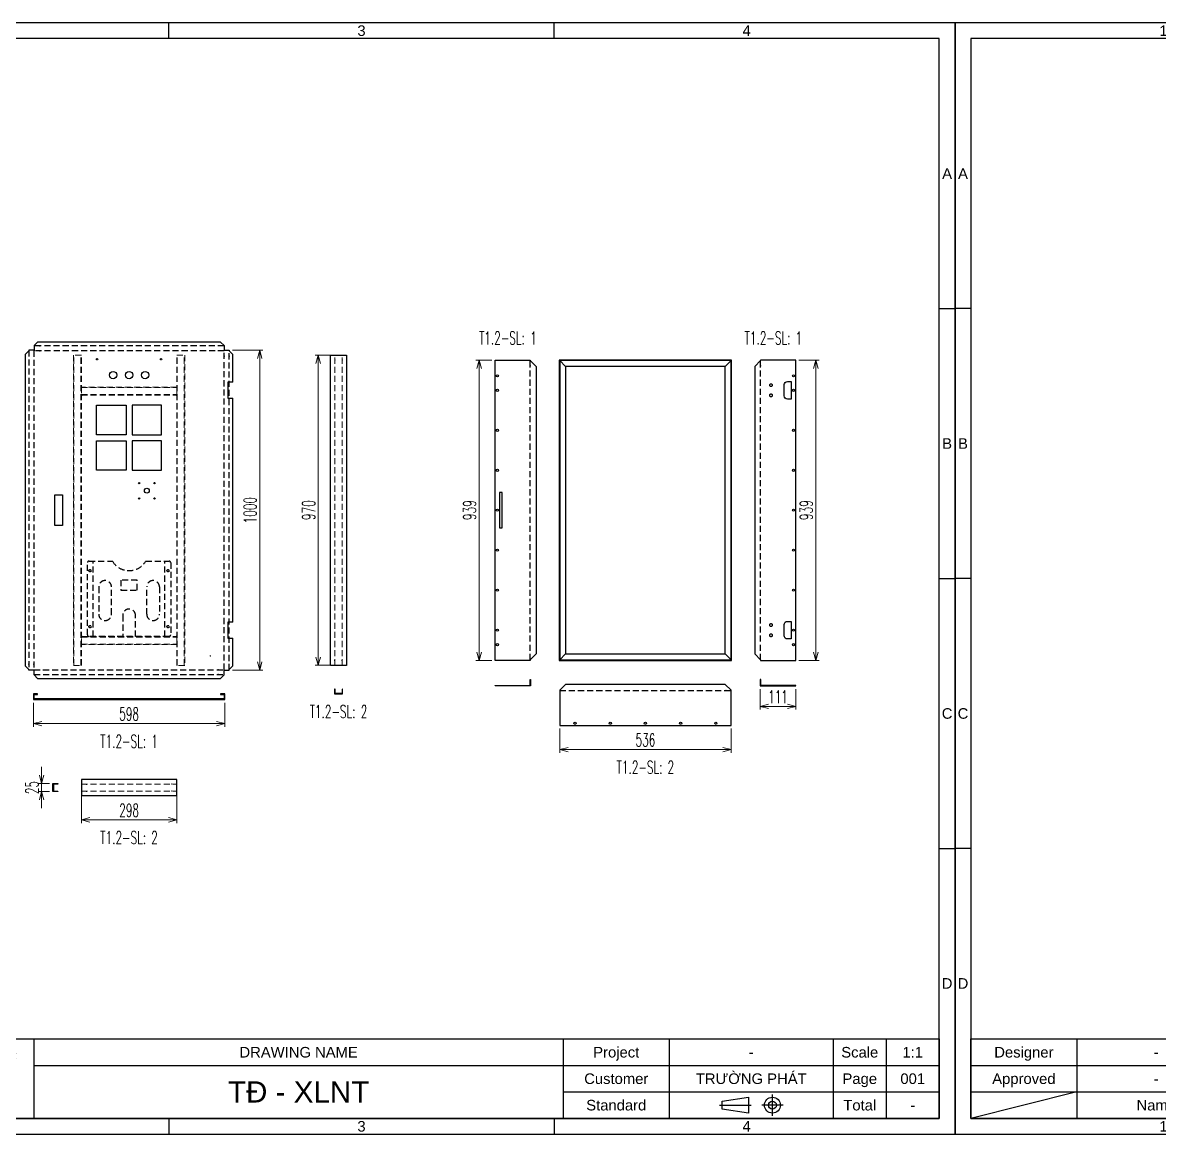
# Model space of a CAD drawing. Header units: millimetres. Extents: x 28713 to 59118, y -54378 to -19615.
# Drawn here: x 41665 to 45218, y -53839 to -50364 of the extents above; entities that cross this region are included whole.
import ezdxf
from ezdxf.enums import TextEntityAlignment as Align

# ---------------------------------------------------------------- set-up
doc = ezdxf.new("R2010")
doc.units = ezdxf.units.MM
doc.header["$LTSCALE"] = 3
doc.linetypes.add('HIDDEN', pattern=[9.525, 6.35, -3.175])
doc.layers.add('@.DM. NÉT ĐỨT', color=8, linetype='HIDDEN', lineweight=9)
for name, color, linetype in [('@.HIDDEN', 8, 'HIDDEN'), ('@.TEXT', 7, 'Continuous'), ('@.VISIBLE', 7, 'Continuous'), ('Ann_green', 3, 'Continuous'), ('dim', 7, 'Continuous')]:
    doc.layers.add(name, color=color, linetype=linetype)
doc.styles.add('Ann_w01', font='romans.shx', dxfattribs={"width": 0.6, "bigfont": 'chineset.shx'})
doc.styles.add('Arial', font='arial.ttf')
doc.dimstyles.new('Dim 01_SC20', dxfattribs={"dimscale": 20, "dimtxt": 2, "dimasz": 1.3, "dimexe": 0.5, "dimexo": 0.5, "dimgap": 0.5, "dimtad": 1, "dimdec": 1, "dimzin": 12, "dimdsep": 46, "dimtxsty": 'Ann_w01', "dimblk": 'OPEN30', "dimcen": 1.5, "dimclrd": 6, "dimclre": 6, "dimclrt": 3, "dimadec": 1, "dimazin": 3, "dimtm": 1e-09, "dimtfac": 1, "dimtdec": 1, "dimtix": 1, "dimtmove": 0, "dimatfit": 3, "dimldrblk": 'OPEN30', "dimfxl": 1, "dimtolj": 1, "dimlwd": 20, "dimlwe": 20, "dimarcsym": 0})

# ---------------------------------------------------------------- blocks, each defined once
blk = doc.blocks.new('_Open30')
at = {"color": 0, "linetype": 'ByBlock', "lineweight": -2}
for p, q in [((-1, 0.27), (0, 0)), ((0, 0), (-1, -0.27)), ((0, 0), (-1, 0))]:
    blk.add_line(p, q, dxfattribs=at)
blk = doc.blocks.new('*D60')
at = {"layer": '@.VISIBLE', "color": 6, "lineweight": 20, "transparency": 16777216}
for p, q in [((41698.8, -52490.4), (41698.8, -52565.5)), ((42296.8, -52490.4), (42296.8, -52565.5)), ((41724.8, -52555.5), (42270.8, -52555.5))]:
    blk.add_line(p, q, dxfattribs=at)
at = {"layer": 'Defpoints', "color": 0, "transparency": 16777216}
for p in [(41698.8, -52480.4), (42296.8, -52480.4), (42296.8, -52555.5)]:
    blk.add_point(p, dxfattribs=at)
at = {"layer": '@.VISIBLE', "color": 6, "lineweight": 20, "transparency": 16777216, "xscale": 26, "yscale": 26, "zscale": 26, "rotation": 180}
blk.add_blockref('_Open30', (41698.8, -52555.5), dxfattribs=at)
at = {"layer": '@.VISIBLE', "color": 6, "lineweight": 20, "transparency": 16777216, "xscale": 26, "yscale": 26, "zscale": 26}
blk.add_blockref('_Open30', (42296.8, -52555.5), dxfattribs=at)
at = {"layer": '@.VISIBLE', "color": 3, "transparency": 16777216, "insert": (41997.8, -52525.5), "char_height": 40, "attachment_point": 5, "style": 'Ann_w01'}
blk.add_mtext('\\A1;598', dxfattribs=at)
blk = doc.blocks.new('*D61')
at = {"layer": 'Defpoints', "color": 0, "transparency": 16777216}
for p in [(42311.1, -51388.4), (42406, -51388.4), (42311.1, -52388.4)]:
    blk.add_point(p, dxfattribs=at)
at = {"layer": 'dim', "color": 6, "lineweight": 20, "transparency": 16777216}
for p, q in [((42321.1, -51388.4), (42416, -51388.4)), ((42406, -52362.4), (42406, -51414.4)), ((42321.1, -52388.4), (42416, -52388.4))]:
    blk.add_line(p, q, dxfattribs=at)
at = {"layer": 'dim', "color": 6, "lineweight": 20, "transparency": 16777216, "xscale": 26, "yscale": 26, "zscale": 26}
for p, rotation in [((42406, -51388.4), 90), ((42406, -52388.4), 270)]:
    blk.add_blockref('_Open30', p, dxfattribs=dict(at, rotation=rotation))
at = {"layer": 'dim', "color": 3, "transparency": 16777216, "insert": (42376, -51888.4), "char_height": 40, "attachment_point": 5, "rotation": 90, "style": 'Ann_w01'}
blk.add_mtext('\\A1;1000', dxfattribs=at)
blk = doc.blocks.new('*D62')
at = {"layer": 'Defpoints', "color": 0, "transparency": 16777216}
for p in [(43970.7, -52438), (44081.7, -52438), (44081.7, -52501.6)]:
    blk.add_point(p, dxfattribs=at)
at = {"layer": 'dim', "color": 6, "lineweight": 20, "transparency": 16777216}
for p, q in [((43970.7, -52448), (43970.7, -52511.6)), ((44081.7, -52448), (44081.7, -52511.6)), ((43996.7, -52501.6), (44055.7, -52501.6))]:
    blk.add_line(p, q, dxfattribs=at)
at = {"layer": 'dim', "color": 6, "lineweight": 20, "transparency": 16777216, "xscale": 26, "yscale": 26, "zscale": 26, "rotation": 180}
blk.add_blockref('_Open30', (43970.7, -52501.6), dxfattribs=at)
at = {"layer": 'dim', "color": 6, "lineweight": 20, "transparency": 16777216, "xscale": 26, "yscale": 26, "zscale": 26}
blk.add_blockref('_Open30', (44081.7, -52501.6), dxfattribs=at)
at = {"layer": 'dim', "color": 3, "transparency": 16777216, "insert": (44026.2, -52471.6), "char_height": 40, "attachment_point": 5, "style": 'Ann_w01'}
blk.add_mtext('\\A1;111', dxfattribs=at)
blk = doc.blocks.new('*D47')
at = {"layer": 'Defpoints', "color": 0, "transparency": 16777216}
for p in [(43092, -51418.9), (43142, -51418.9), (43142, -52357.9)]:
    blk.add_point(p, dxfattribs=at)
at = {"layer": 'dim', "color": 6, "lineweight": 20, "transparency": 16777216}
for p, q in [((43132, -51418.9), (43082, -51418.9)), ((43092, -52331.9), (43092, -51444.9)), ((43132, -52357.9), (43082, -52357.9))]:
    blk.add_line(p, q, dxfattribs=at)
at = {"layer": 'dim', "color": 6, "lineweight": 20, "transparency": 16777216, "xscale": 26, "yscale": 26, "zscale": 26}
for p, rotation in [((43092, -51418.9), 90), ((43092, -52357.9), 270)]:
    blk.add_blockref('_Open30', p, dxfattribs=dict(at, rotation=rotation))
at = {"layer": 'dim', "color": 3, "transparency": 16777216, "insert": (43062, -51888.4), "char_height": 40, "attachment_point": 5, "rotation": 90, "style": 'Ann_w01'}
blk.add_mtext('\\A1;939', dxfattribs=at)
blk = doc.blocks.new('*D48')
at = {"layer": 'Defpoints', "color": 0, "transparency": 16777216}
for p in [(44081.7, -51418.9), (44144.4, -51418.9), (44081.7, -52357.9)]:
    blk.add_point(p, dxfattribs=at)
at = {"layer": 'dim', "color": 6, "lineweight": 20, "transparency": 16777216}
for p, q in [((44091.7, -51418.9), (44154.4, -51418.9)), ((44144.4, -52331.9), (44144.4, -51444.9)), ((44091.7, -52357.9), (44154.4, -52357.9))]:
    blk.add_line(p, q, dxfattribs=at)
at = {"layer": 'dim', "color": 6, "lineweight": 20, "transparency": 16777216, "xscale": 26, "yscale": 26, "zscale": 26}
for p, rotation in [((44144.4, -51418.9), 90), ((44144.4, -52357.9), 270)]:
    blk.add_blockref('_Open30', p, dxfattribs=dict(at, rotation=rotation))
at = {"layer": 'dim', "color": 3, "transparency": 16777216, "insert": (44114.4, -51888.4), "char_height": 40, "attachment_point": 5, "rotation": 90, "style": 'Ann_w01'}
blk.add_mtext('\\A1;939', dxfattribs=at)
blk = doc.blocks.new('*D49')
at = {"layer": 'Defpoints', "color": 0, "transparency": 16777216}
for p in [(43343.8, -52561.3), (43879.8, -52561.3), (43343.8, -52636.8)]:
    blk.add_point(p, dxfattribs=at)
at = {"layer": 'dim', "color": 6, "lineweight": 20, "transparency": 16777216}
for p, q in [((43343.8, -52571.3), (43343.8, -52646.8)), ((43879.8, -52571.3), (43879.8, -52646.8)), ((43853.8, -52636.8), (43369.8, -52636.8))]:
    blk.add_line(p, q, dxfattribs=at)
at = {"layer": 'dim', "color": 6, "lineweight": 20, "transparency": 16777216, "xscale": 26, "yscale": 26, "zscale": 26, "rotation": 180}
blk.add_blockref('_Open30', (43343.8, -52636.8), dxfattribs=at)
at = {"layer": 'dim', "color": 6, "lineweight": 20, "transparency": 16777216, "xscale": 26, "yscale": 26, "zscale": 26}
blk.add_blockref('_Open30', (43879.8, -52636.8), dxfattribs=at)
at = {"layer": 'dim', "color": 3, "transparency": 16777216, "insert": (43611.8, -52606.8), "char_height": 40, "attachment_point": 5, "style": 'Ann_w01'}
blk.add_mtext('\\A1;536', dxfattribs=at)
blk = doc.blocks.new('*D44')
at = {"layer": '@.VISIBLE', "color": 6, "lineweight": 20, "transparency": 16777216}
for p, q in [((41848.8, -52778.2), (41848.8, -52866.6)), ((42146.8, -52778.2), (42146.8, -52866.6)), ((41874.8, -52856.6), (42120.8, -52856.6))]:
    blk.add_line(p, q, dxfattribs=at)
at = {"layer": 'Defpoints', "color": 0, "transparency": 16777216}
for p in [(41848.8, -52768.2), (42146.8, -52768.2), (42146.8, -52856.6)]:
    blk.add_point(p, dxfattribs=at)
at = {"layer": '@.VISIBLE', "color": 6, "lineweight": 20, "transparency": 16777216, "xscale": 26, "yscale": 26, "zscale": 26, "rotation": 180}
blk.add_blockref('_Open30', (41848.8, -52856.6), dxfattribs=at)
at = {"layer": '@.VISIBLE', "color": 6, "lineweight": 20, "transparency": 16777216, "xscale": 26, "yscale": 26, "zscale": 26}
blk.add_blockref('_Open30', (42146.8, -52856.6), dxfattribs=at)
at = {"layer": '@.VISIBLE', "color": 3, "transparency": 16777216, "insert": (41997.8, -52826.6), "char_height": 40, "attachment_point": 5, "style": 'Ann_w01'}
blk.add_mtext('\\A1;298', dxfattribs=at)
blk = doc.blocks.new('*D46')
at = {"layer": '@.VISIBLE', "color": 6, "lineweight": 20, "transparency": 16777216}
for p, q in [((41724.4, -52717.2), (41724.4, -52691.2)), ((41749.5, -52743.2), (41714.4, -52743.2)), ((41724.4, -52743.2), (41724.4, -52768.2)), ((41749.5, -52768.2), (41714.4, -52768.2)), ((41724.4, -52794.2), (41724.4, -52820.2))]:
    blk.add_line(p, q, dxfattribs=at)
at = {"layer": 'Defpoints', "color": 0, "transparency": 16777216}
for p in [(41759.5, -52743.2), (41724.4, -52768.2), (41759.5, -52768.2)]:
    blk.add_point(p, dxfattribs=at)
at = {"layer": '@.VISIBLE', "color": 6, "lineweight": 20, "transparency": 16777216, "xscale": 26, "yscale": 26, "zscale": 26}
for p, rotation in [((41724.4, -52743.2), 270), ((41724.4, -52768.2), 90)]:
    blk.add_blockref('_Open30', p, dxfattribs=dict(at, rotation=rotation))
at = {"layer": '@.VISIBLE', "color": 3, "transparency": 16777216, "insert": (41694.4, -52755.7), "char_height": 40, "attachment_point": 5, "rotation": 90, "style": 'Ann_w01'}
blk.add_mtext('\\A1;25', dxfattribs=at)
blk = doc.blocks.new('*D43')
at = {"layer": 'Defpoints', "color": 0, "transparency": 16777216}
for p in [(42589, -51403.4), (42639.9, -51403.4), (42639.9, -52373.4)]:
    blk.add_point(p, dxfattribs=at)
at = {"layer": 'dim', "color": 6, "lineweight": 20, "transparency": 16777216}
for p, q in [((42629.9, -51403.4), (42579, -51403.4)), ((42589, -52347.4), (42589, -51429.4)), ((42629.9, -52373.4), (42579, -52373.4))]:
    blk.add_line(p, q, dxfattribs=at)
at = {"layer": 'dim', "color": 6, "lineweight": 20, "transparency": 16777216, "xscale": 26, "yscale": 26, "zscale": 26}
for p, rotation in [((42589, -51403.4), 90), ((42589, -52373.4), 270)]:
    blk.add_blockref('_Open30', p, dxfattribs=dict(at, rotation=rotation))
at = {"layer": 'dim', "color": 3, "transparency": 16777216, "insert": (42559, -51888.4), "char_height": 40, "attachment_point": 5, "rotation": 90, "style": 'Ann_w01'}
blk.add_mtext('\\A1;970', dxfattribs=at)
blk = doc.blocks.new('Standard ISO')
at = {"color": 6}
for p, q in [((-6, 0), (0, 0)), ((6, 0), (2, 0)), ((4, -2), (4, 2))]:
    blk.add_line(p, q, dxfattribs=at)
blk.add_lwpolyline([(-0.5, 1.5), (-0.5, -1.5), (-5.5, -0.75), (-5.5, 0.75), (-0.5, 1.5)])
for radius in [1.5, 0.75]:
    blk.add_circle((4, 0), radius)
blk = doc.blocks.new('A$C4dbb82d6')
at = {"layer": '@.VISIBLE'}
h = blk.add_hatch(color=30, dxfattribs=at)
h.dxf.hatch_style = 1
h.paths.add_polyline_path([(0.21, 4.97), (3.62, 1.56), (3.62, 5.97), (1.92, 5.97), (1.3, 5.35), (3.12, 5.35), (3.12, 2.59), (0.74, 4.97), (3.75, 7.98), (3.75, 8.51)])
h = blk.add_hatch(color=150, dxfattribs=at)
h.dxf.hatch_style = 1
h.paths.add_polyline_path([(6.76, 4.97), (4.37, 2.59), (4.37, 5.35), (6.2, 5.35), (5.58, 5.97), (3.88, 5.97), (3.88, 1.56), (7.29, 4.97), (3.75, 8.51), (3.75, 7.98)])
at = {"layer": '@.VISIBLE', "color": 30}
blk.add_lwpolyline([(3.62, 5.97), (3.62, 1.56), (0.21, 4.97), (3.75, 8.51), (3.75, 7.98), (0.74, 4.97), (3.12, 2.59), (3.12, 5.35), (1.3, 5.35), (1.92, 5.97)], close=True, dxfattribs=at)
at = {"layer": '@.VISIBLE', "color": 150}
blk.add_lwpolyline([(3.88, 5.97), (3.88, 1.56), (7.29, 4.97), (3.75, 8.51), (3.75, 7.98), (6.76, 4.97), (4.37, 2.59), (4.37, 5.35), (6.2, 5.35), (5.58, 5.97)], close=True, dxfattribs=at)
at = {"layer": '@.VISIBLE', "color": 30, "insert": (3.75, 0.51), "char_height": 1, "attachment_point": 5, "style": 'Ann_w01'}
blk.add_mtext_dynamic_manual_height_columns('{\\fArial|b1|i0|c0|p34;\\W1;TUAN ANH}', width=7.5, gutter_width=49.6, heights=[0], dxfattribs=at)
blk = doc.blocks.new('KHUNG BAN VE (Made by Tung)')
at = {"layer": '@.VISIBLE', "color": 8}
for p, q in [((75.75, 207), (75.75, 210)), ((148.5, 207), (148.5, 210)), ((221.25, 207), (221.25, 210)), ((3, 156), (0, 156)), ((294, 156), (297, 156)), ((3, 105), (0, 105)), ((294, 105), (297, 105)), ((3, 54), (0, 54)), ((294, 54), (297, 54)), ((23, 18), (23, 3)), ((53, 18), (53, 3)), ((73, 18), (73, 3)), ((123, 18), (123, 3)), ((223, 18), (223, 3)), ((243, 18), (243, 3)), ((274, 18), (274, 3)), ((284, 18), (284, 3)), ((3, 13), (73, 13)), ((123, 13), (294, 13)), ((3, 8), (73, 8)), ((23, 8), (3, 3)), ((223, 8), (294, 8)), ((75.75, 3), (75.75, 0)), ((148.5, 3), (148.5, 0)), ((221.25, 3), (221.25, 0))]:
    blk.add_line(p, q, dxfattribs=at)
for points in [[(0, 0), (297, 0), (297, 210), (0, 210)], [(3, 3), (294, 3), (294, 207), (3, 207)], [(3, 18), (294, 18), (294, 3), (3, 3)]]:
    blk.add_lwpolyline(points, close=True, dxfattribs=at)
at = {"xscale": 1.5, "yscale": 1.5, "zscale": 1.5}
blk.add_blockref('A$C4dbb82d6', (77.375, 4.041), dxfattribs=at)
blk.add_blockref('Standard ISO', (258.5, 5.5))
at = {"layer": '@.TEXT', "color": 1, "style": 'Arial'}
for s, p in [('1', (39.375, 208.5)), ('2', (112.125, 208.5)), ('3', (184.875, 208.5)), ('4', (257.625, 208.5)), ('A', (1.5, 181.5)), ('A', (295.5, 181.5)), ('B', (1.5, 130.5)), ('B', (295.5, 130.5)), ('C', (1.5, 79.5)), ('C', (295.5, 79.5)), ('D', (1.5, 28.5)), ('D', (295.5, 28.5)), ('30/07/2026', (63, 15.5)), ('30/07/2026', (63, 10.5)), ('1', (39.375, 1.5)), ('2', (112.125, 1.5)), ('3', (184.875, 1.5)), ('4', (257.625, 1.5))]:
    blk.add_text(s, height=2, dxfattribs=at).set_placement(p, align=Align.MIDDLE_CENTER)
at = {"layer": '@.TEXT', "color": 2, "style": 'Arial'}
for s, p in [('Designer', (13, 15.5)), ('DRAWING NAME', (173, 15.5)), ('Project', (233, 15.5)), ('Scale', (279, 15.5)), ('Approved', (13, 10.5)), ('Customer', (233, 10.5)), ('Page', (279, 10.5)), ('Name', (38, 5.5)), ('Date', (63, 5.5)), ('Standard', (233, 5.5)), ('Total', (279, 5.5))]:
    blk.add_text(s, height=2, dxfattribs=at).set_placement(p, align=Align.MIDDLE_CENTER)
at = {"layer": '@.TEXT', "color": 1, "style": 'Arial'}
for tag, height, p in [('DESIGNER_NAME', 2, (38, 15.5)), ('PROJECT_CODE', 2, (258.5, 15.5)), ('SCALE', 2, (289, 15.5)), ('APPROVED_NAME', 2, (38, 10.5)), ('CUSTOMER_NAME', 2, (258.5, 10.5)), ('PAGE', 2, (289, 10.5)), ('DRAWING_NAME', 4, (173, 8)), ('TOTAL', 2, (289, 5.5))]:
    blk.add_attdef(tag, text='', height=height, dxfattribs=at).set_placement(p, align=Align.MIDDLE_CENTER)
at = {"layer": '@.VISIBLE', "color": 30, "insert": (106, 10.5), "char_height": 1, "attachment_point": 5, "style": 'Ann_w01'}
blk.add_mtext_dynamic_manual_height_columns('{\\fTimes New Roman|b0|i0|c0|p18;\\W1;CTY TNHH SẢN XUẤT & THƯƠNG MẠI CƠ ĐIỆN TUẤN ANH\\PĐịa chỉ: Bến phà Vạn Phúc, Xã Ninh Sở, Huyện Thanh Trì, TP. Hà Nội\\PMST: 01081588698\\PEmail: ctytuananh68@gmail.com}', width=28.70976, gutter_width=99.197, heights=[0], dxfattribs=at)

msp = doc.modelspace()

# ---------------------------------------------------------------- linework, layer by layer
at = {"color": 1}
for p, q in [((42641.22, -51417.85), (42641.22, -51419.85)), ((42663.62, -51417.85), (42663.62, -51419.85)), ((42641.22, -52359.02), (42641.22, -52357.02)), ((42663.62, -52359.02), (42663.62, -52357.02)), ((41863.17, -52744.54), (41865.17, -52744.54)), ((42132.33, -52744.54), (42130.33, -52744.54)), ((41863.17, -52766.94), (41865.17, -52766.94)), ((42132.33, -52766.94), (42130.33, -52766.94))]:
    msp.add_line(p, q, dxfattribs=at)
for points in [[(42627.52, -52373.43), (42627.52, -51403.43), (42677.32, -51403.43), (42677.32, -52373.43)], [(42639.92, -52447.65), (42639.92, -52462.65), (42664.92, -52462.65), (42664.92, -52447.65), (42663.42, -52447.65), (42663.42, -52461.15), (42641.42, -52461.15), (42641.42, -52447.65)], [(41774.54, -52768.24), (41759.54, -52768.24), (41759.54, -52743.24), (41774.54, -52743.24), (41774.54, -52744.74), (41761.04, -52744.74), (41761.04, -52766.74), (41774.54, -52766.74)], [(41848.75, -52780.64), (42146.75, -52780.64), (42146.75, -52730.84), (41848.75, -52730.84)]]:
    msp.add_lwpolyline(points, close=True)
at = {"color": 3}
for points in [[(41896.25, -51560.43), (41988.25, -51560.43), (41988.25, -51652.43), (41896.25, -51652.43)], [(42007.25, -51652.43), (42099.25, -51652.43), (42099.25, -51560.43), (42007.25, -51560.43)], [(41896.25, -51671.43), (41988.25, -51671.43), (41988.25, -51763.43), (41896.25, -51763.43)], [(42007.25, -51763.43), (42099.25, -51763.43), (42099.25, -51671.43), (42007.25, -51671.43)]]:
    msp.add_lwpolyline(points, close=True, dxfattribs=at)
for centre, radius in [((42029.25, -51803.43), 2.1), ((42053.25, -51827.43), 7.5), ((42077.25, -51803.43), 2.1), ((42029.25, -51851.43), 2.1), ((42077.25, -51851.43), 2.1)]:
    msp.add_circle(centre, radius)
at = {"layer": '@.DM. NÉT ĐỨT', "linetype": 'HIDDEN'}
for p, q in [((41825.25, -52373.43), (41825.25, -51403.43)), ((41847.25, -52373.43), (41847.25, -51403.43)), ((42148.25, -52373.43), (42148.25, -51403.43)), ((42170.25, -52373.43), (42170.25, -51403.43)), ((42641.22, -52373.43), (42641.22, -51403.43)), ((42663.62, -52373.43), (42663.62, -51403.43)), ((41848.75, -51504.93), (42146.75, -51504.93)), ((41848.75, -51526.93), (42146.75, -51526.93)), ((41848.75, -52284.93), (42146.75, -52284.93)), ((41848.75, -52306.93), (42146.75, -52306.93)), ((41848.75, -52744.54), (42146.75, -52744.54)), ((41848.75, -52766.94), (42146.75, -52766.94))]:
    msp.add_line(p, q, dxfattribs=at)
at = {"layer": '@.DM. NÉT ĐỨT'}
for points in [[(41848.75, -52373.43), (41848.75, -51403.43), (41823.75, -51403.43), (41823.75, -52373.43)], [(42146.75, -52373.43), (42146.75, -51403.43), (42171.75, -51403.43), (42171.75, -52373.43)], [(41848.75, -51528.43), (42146.75, -51528.43), (42146.75, -51503.43), (41848.75, -51503.43)], [(41848.75, -52283.43), (42146.75, -52283.43), (42146.75, -52308.43), (41848.75, -52308.43)]]:
    msp.add_lwpolyline(points, close=True, dxfattribs=at)
at = {"layer": '@.HIDDEN'}
for p, q in [((43251.68, -52356.43), (43251.68, -51420.43)), ((43971.98, -52356.43), (43971.98, -51420.43)), ((43343.83, -52451.64), (43879.83, -52451.64))]:
    msp.add_line(p, q, dxfattribs=at)
for points in [[(41684.65, -51388.43), (41684.65, -52388.43)], [(42294.85, -51374.33), (41700.65, -51374.33)], [(42310.85, -52388.43), (42310.85, -51388.43)], [(41700.65, -52402.53), (42294.85, -52402.53)]]:
    msp.add_lwpolyline(points, dxfattribs=at)
msp.add_lwpolyline([(41700.05, -52387.13), (42295.45, -52387.13), (42295.45, -51389.73), (41700.05, -51389.73)], close=True, dxfattribs=at)
at = {"layer": '@.VISIBLE'}
for p, q in [((41684.65, -51405.73), (41684.65, -51407.73)), ((41700.05, -51405.73), (41700.05, -51407.73)), ((41700.65, -51388.43), (41700.65, -51389.73)), ((41718.18, -51374.33), (41720.18, -51374.33)), ((41718.18, -51389.73), (41720.18, -51389.73)), ((42277.32, -51374.33), (42275.32, -51374.33)), ((42277.32, -51389.73), (42275.32, -51389.73)), ((42294.85, -51388.43), (42294.85, -51389.73)), ((42295.45, -51405.73), (42295.45, -51407.73)), ((42310.85, -51405.73), (42310.85, -51407.73)), ((43251.68, -51435.67), (43251.68, -51437.67)), ((43971.98, -51435.67), (43971.98, -51437.67)), ((42251.75, -52343.43), (42253.75, -52343.43)), ((42252.75, -52344.43), (42252.75, -52342.43)), ((43251.68, -52341.2), (43251.68, -52339.2)), ((43971.98, -52341.2), (43971.98, -52339.2)), ((41684.65, -52371.14), (41684.65, -52369.14)), ((41700.05, -52371.14), (41700.05, -52369.14)), ((41700.65, -52388.43), (41700.65, -52387.13)), ((41718.18, -52387.13), (41720.18, -52387.13)), ((42277.32, -52387.13), (42275.32, -52387.13)), ((42294.85, -52388.43), (42294.85, -52387.13)), ((42295.45, -52371.14), (42295.45, -52369.14)), ((42310.85, -52371.14), (42310.85, -52369.14)), ((41718.18, -52402.53), (41720.18, -52402.53)), ((42277.32, -52402.53), (42275.32, -52402.53)), ((43359.06, -52451.64), (43361.06, -52451.64)), ((43864.6, -52451.64), (43862.6, -52451.64))]:
    msp.add_line(p, q, dxfattribs=at)
for points in [[(41711.75, -51362.63), (41700.65, -51373.73), (41700.65, -51388.43), (41684.45, -51388.43), (41684.45, -51389.93), (41672.95, -51401.43)], [(42283.75, -51362.63), (41711.75, -51362.63)], [(42283.75, -51362.63), (42294.85, -51373.73), (42294.85, -51388.43), (42311.05, -51388.43), (42311.05, -51389.93), (42322.55, -51401.43)], [(41672.95, -51401.43), (41672.95, -52375.43)], [(42322.55, -51488.43), (42322.55, -51401.43)], [(42322.55, -51488.43), (42306.85, -51488.43), (42306.85, -51538.43), (42322.55, -51538.43)], [(41848.75, -51530.43), (41848.75, -51528.43), (41850.75, -51528.43)], [(42146.75, -51530.43), (42146.75, -51528.43), (42144.75, -51528.43)], [(42322.55, -52238.43), (42322.55, -51538.43)], [(42322.55, -52238.43), (42306.85, -52238.43), (42306.85, -52288.43), (42322.55, -52288.43)], [(41848.75, -52281.43), (41848.75, -52283.43), (41850.75, -52283.43)], [(42146.75, -52281.43), (42146.75, -52283.43), (42144.75, -52283.43)], [(42322.55, -52375.43), (42322.55, -52288.43)], [(41711.75, -52414.23), (41700.65, -52403.13), (41700.65, -52388.43), (41684.45, -52388.43), (41684.45, -52386.93), (41672.95, -52375.43)], [(42283.75, -52414.23), (42294.85, -52403.13), (42294.85, -52388.43), (42311.05, -52388.43), (42311.05, -52386.93), (42322.55, -52375.43)], [(41711.75, -52414.23), (42283.75, -52414.23)]]:
    msp.add_lwpolyline(points, dxfattribs=at)
for points in [[(43251.88, -51418.93), (43251.88, -51420.43), (43270.38, -51438.93), (43270.38, -52337.93), (43251.88, -52356.43), (43251.88, -52357.93), (43141.98, -52357.93), (43141.98, -51418.93)], [(43971.78, -51418.93), (43971.78, -51420.43), (43953.28, -51438.93), (43953.28, -52337.93), (43971.78, -52356.43), (43971.78, -52357.93), (44081.68, -52357.93), (44081.68, -51418.93)], [(43163.98, -51833.43), (43155.98, -51833.43), (43155.98, -51943.43), (43163.98, -51943.43)], [(41765.75, -51840.43), (41789.75, -51840.43), (41789.75, -51936.43), (41765.75, -51936.43)], [(43879.83, -52451.44), (43879.83, -52451.44), (43861.33, -52432.94), (43362.33, -52432.94), (43343.83, -52451.44), (43343.83, -52451.44), (43343.83, -52561.34), (43879.83, -52561.34)]]:
    msp.add_lwpolyline(points, close=True, dxfattribs=at)
at = {"layer": '@.VISIBLE', "color": 6}
for points in [[(43342.33, -52357.93), (43881.33, -52357.93), (43881.33, -51418.93), (43342.33, -51418.93)], [(43343.83, -52356.43), (43879.83, -52356.43), (43879.83, -51420.43), (43343.83, -51420.43)], [(43362.33, -52337.93), (43861.33, -52337.93), (43861.33, -51438.93), (43362.33, -51438.93)], [(43141.98, -52436.01), (43250.98, -52436.01), (43250.98, -52418.01), (43252.98, -52418.01), (43252.98, -52438.01), (43141.98, -52438.01)], [(44081.68, -52436.01), (43972.68, -52436.01), (43972.68, -52418.01), (43970.68, -52418.01), (43970.68, -52438.01), (44081.68, -52438.01)]]:
    msp.add_lwpolyline(points, close=True, dxfattribs=at)
for points in [[(43362.33, -51438.93), (43343.83, -51420.43), (43343.83, -51418.93)], [(43861.33, -51438.93), (43879.83, -51420.43), (43879.83, -51418.93)], [(43362.33, -52337.93), (43343.83, -52356.43), (43343.83, -52357.93)], [(43861.33, -52337.93), (43879.83, -52356.43), (43879.83, -52357.93)]]:
    msp.add_lwpolyline(points, dxfattribs=at)
at = {"layer": '@.VISIBLE'}
for points in [[(43999.48, -51497.43), (43999.48, -51497.43, 0.4142136), (44002.98, -51500.93), (44005.98, -51500.93, 0.4142136), (44009.48, -51497.43), (44009.48, -51497.43, 0.4142136), (44005.98, -51493.93), (44002.98, -51493.93, 0.4142136)], [(44067.68, -51485.93), (44067.68, -51540.93), (44055.68, -51540.93, -0.4142136), (44045.68, -51530.93), (44045.68, -51495.93, -0.4142136), (44055.68, -51485.93)], [(43999.48, -51529.43), (43999.48, -51529.43, 0.4142136), (44002.98, -51532.93), (44005.98, -51532.93, 0.4142136), (44009.48, -51529.43), (44009.48, -51529.43, 0.4142136), (44005.98, -51525.93), (44002.98, -51525.93, 0.4142136)], [(43999.48, -52247.43), (43999.48, -52247.43, 0.4142136), (44002.98, -52250.93), (44005.98, -52250.93, 0.4142136), (44009.48, -52247.43), (44009.48, -52247.43, 0.4142136), (44005.98, -52243.93), (44002.98, -52243.93, 0.4142136)], [(44067.68, -52235.93), (44067.68, -52290.93), (44055.68, -52290.93, -0.4142136), (44045.68, -52280.93), (44045.68, -52245.93, -0.4142136), (44055.68, -52235.93)], [(43999.48, -52279.43), (43999.48, -52279.43, 0.4142136), (44002.98, -52282.93), (44005.98, -52282.93, 0.4142136), (44009.48, -52279.43), (44009.48, -52279.43, 0.4142136), (44005.98, -52275.93), (44002.98, -52275.93, 0.4142136)]]:
    msp.add_lwpolyline(points, format="xyb", close=True, dxfattribs=at)
at = {"layer": '@.VISIBLE', "color": 4}
msp.add_lwpolyline([(42283.78, -52462.41), (42283.75, -52464.41), (42294.75, -52464.41), (42294.75, -52478.41), (41700.75, -52478.41), (41700.75, -52464.41), (41711.75, -52464.41), (41711.75, -52462.41), (41698.75, -52462.41), (41698.75, -52480.41), (42296.75, -52480.41), (42296.75, -52462.41), (42283.75, -52462.41)], dxfattribs=at)
at = {"layer": '@.VISIBLE'}
for centre, radius in [((41897.75, -51416.43), 2), ((42097.75, -51416.43), 2), ((41947.75, -51465.93), 11.5), ((41997.75, -51465.93), 11.5), ((42047.75, -51465.93), 11.5), ((43148.98, -51468.43), 3.5), ((44074.68, -51468.43), 3.5), ((43148.98, -51513.43), 3.5), ((44074.68, -51513.43), 3.5), ((43148.98, -51638.43), 3.5), ((44074.68, -51638.43), 3.5), ((43148.98, -51763.43), 3.5), ((44074.68, -51763.43), 3.5), ((43148.98, -51888.43), 3.5), ((44074.68, -51888.43), 3.5), ((43148.98, -52013.43), 3.5), ((44074.68, -52013.43), 3.5), ((43148.98, -52138.43), 3.5), ((44074.68, -52138.43), 3.5), ((43148.98, -52263.43), 3.5), ((44074.68, -52263.43), 3.5), ((43148.98, -52308.43), 3.5), ((44074.68, -52308.43), 3.5), ((43391.83, -52554.34), 3.5), ((43501.83, -52554.34), 3.5), ((43611.83, -52554.34), 3.5), ((43721.83, -52554.34), 3.5), ((43831.83, -52554.34), 3.5)]:
    msp.add_circle(centre, radius, dxfattribs=at)
at = {"layer": 'Ann_green', "color": 8, "linetype": 'HIDDEN'}
for p, q in [((41885.75, -52283.43), (41885.75, -52047.43)), ((42109.75, -52283.43), (42109.75, -52047.43))]:
    msp.add_line(p, q, dxfattribs=at)
for points in [[(42127.75, -52052.43), (42127.75, -52278.43, -0.4142136), (42122.75, -52283.43), (41872.75, -52283.43, -0.4142136), (41867.75, -52278.43), (41867.75, -52052.43, -0.4142136), (41872.75, -52047.43), (41945.79, -52047.43, 0.5773503), (42049.72, -52047.43), (42122.75, -52047.43, -0.4142136)], [(41922.76, -52233.43), (41922.76, -52233.43, 0.4142136), (41942.76, -52213.43), (41942.76, -52128.43, 0.4142136), (41922.76, -52108.43), (41922.76, -52108.43, 0.4142136), (41902.76, -52128.43), (41902.76, -52213.43, 0.4142136)], [(42072.75, -52233.43), (42072.75, -52233.43, -0.4142136), (42052.75, -52213.43), (42052.75, -52128.43, -0.4142136), (42072.75, -52108.43), (42072.75, -52108.43, -0.4142136), (42092.75, -52128.43), (42092.75, -52213.43, -0.4142136)]]:
    msp.add_lwpolyline(points, format="xyb", close=True, dxfattribs=at)
msp.add_lwpolyline([(41972.25, -52137.93), (42023.25, -52137.93), (42023.25, -52106.93), (41972.25, -52106.93)], close=True, dxfattribs=at)
msp.add_lwpolyline([(42017.75, -52283.43), (42017.75, -52217.43, 1), (41977.75, -52217.43), (41977.75, -52283.43)], format="xyb", dxfattribs=at)
for centre in [(41875.75, -52077.43), (42119.75, -52077.43), (41875.75, -52252.43), (42119.75, -52252.43)]:
    msp.add_circle(centre, 3.5, dxfattribs=at)

# ---------------------------------------------------------------- block references
at = {"layer": '@.VISIBLE', "xscale": 16.54770070590336, "yscale": 16.54770070590336, "zscale": 16.54770070590336}
for p in [(39664.97, -53839.44), (44579.64, -53839.44)]:
    msp.add_blockref('KHUNG BAN VE (Made by Tung)', p, dxfattribs=at).add_auto_attribs({'APPROVED_NAME': '-', 'DESIGNER_NAME': '-', 'TOTAL': '-', 'PAGE': '001', 'SCALE': '1:1', 'CUSTOMER_NAME': 'TRƯỜNG PHÁT', 'PROJECT_CODE': '-', 'DRAWING_NAME': 'TĐ - XLNT'})

# ---------------------------------------------------------------- texts
at = {"layer": '@.VISIBLE', "color": 1, "style": 'Ann_w01', "width": 0.6}
for s, p in [('T1.2-SL: 1', (43181.78, -51350.08)), ('T1.2-SL: 1', (44011.88, -51350.08)), ('T1.2-SL: 2', (42652.42, -52517.94)), ('T1.2-SL: 1', (41997.75, -52610.83)), ('T1.2-SL: 2', (43611.83, -52692.08)), ('T1.2-SL: 2', (41997.75, -52911.89))]:
    msp.add_text(s, height=40, dxfattribs=at).set_placement(p, align=Align.MIDDLE_CENTER)

# ---------------------------------------------------------------- dimensions: what is measured, and where the dimension line sits
at = {"layer": '@.VISIBLE'}
for base, p1, p2, picture, middle in [((42296.75, -52555.54), (41698.75, -52480.41), (42296.75, -52480.41), '*D60', (41997.75, -52525.54)), ((42146.75, -52856.59), (41848.75, -52768.24), (42146.75, -52768.24), '*D44', (41997.75, -52826.59))]:
    dim = msp.add_linear_dim(base=base, p1=p1, p2=p2, dimstyle='Dim 01_SC20', dxfattribs=at)
    dim.commit()
    dim.dimension.update_dxf_attribs({"geometry": picture, "text_midpoint": middle})
dim = msp.add_linear_dim(base=(41724.37, -52768.24), p1=(41759.54, -52743.24), p2=(41759.54, -52768.24), angle=90, dimstyle='Dim 01_SC20', dxfattribs=at)
dim.commit()
dim.dimension.update_dxf_attribs({"geometry": '*D46', "text_midpoint": (41694.37, -52755.74)})
at = {"layer": 'dim'}
for base, p1, p2, picture, middle in [((42406.03, -51388.43), (42311.05, -52388.43), (42311.05, -51388.43), '*D61', (42376.03, -51888.43)), ((42588.99, -51403.43), (42639.92, -52373.43), (42639.92, -51403.43), '*D43', (42558.99, -51888.43)), ((43091.96, -51418.93), (43141.98, -52357.93), (43141.98, -51418.93), '*D47', (43061.96, -51888.43)), ((44144.41, -51418.93), (44081.68, -52357.93), (44081.68, -51418.93), '*D48', (44114.41, -51888.43))]:
    dim = msp.add_linear_dim(base=base, p1=p1, p2=p2, angle=90, dimstyle='Dim 01_SC20', dxfattribs=at)
    dim.commit()
    dim.dimension.update_dxf_attribs({"geometry": picture, "text_midpoint": middle})
for base, p1, p2, picture, middle in [((44081.68, -52501.63), (43970.68, -52438.01), (44081.68, -52438.01), '*D62', (44026.18, -52471.63)), ((43343.83, -52636.79), (43879.83, -52561.34), (43343.83, -52561.34), '*D49', (43611.83, -52606.79))]:
    dim = msp.add_linear_dim(base=base, p1=p1, p2=p2, dimstyle='Dim 01_SC20', dxfattribs=at)
    dim.commit()
    dim.dimension.update_dxf_attribs({"geometry": picture, "text_midpoint": middle})

doc.saveas('drawing.dxf')
